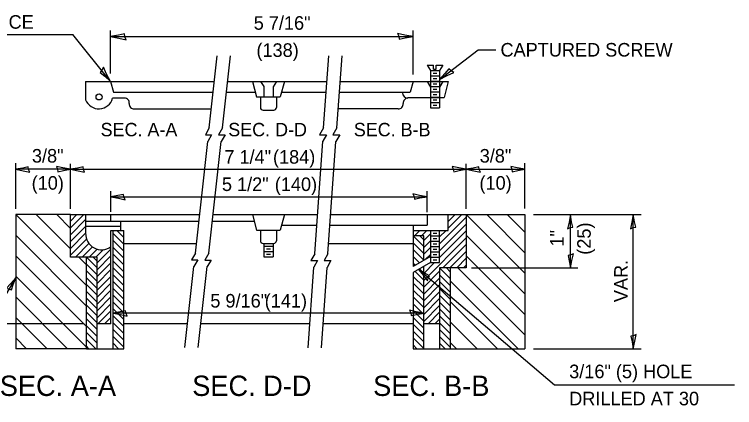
# Model space of a CAD drawing. Extents: x 99219 to 99899, y 99422 to 99862.
# Drawn here: x 99316.1 to 99467.6, y 99603 to 99685.6 of the extents above; entities that cross this region are included whole.
import ezdxf

# ---------------------------------------------------------------- set-up
doc = ezdxf.new("R2010")
doc.units = 0
for name, color, linetype in [('Design_PR_Railroad Track', 7, 'Continuous'), ('Design_PR_Roadway Dimensions', 7, 'Continuous'), ('Design_PR_Roadway Notes', 7, 'Continuous'), ('Drainage_PR_Adjustment Items', 7, 'Continuous'), ('Level 43', 7, 'Continuous'), ('Level 8', 7, 'Continuous'), ('Removal_Items', 7, 'Continuous'), ('Topo_NonHighway Improvements', 7, 'Continuous')]:
    doc.layers.add(name, color=color, linetype=linetype)

msp = doc.modelspace()

# ---------------------------------------------------------------- linework, layer by layer
at = {"layer": 'Design_PR_Railroad Track'}
for p, q in [((99339.05, 99638.75), (99337.61, 99640.19)), ((99339.05, 99640.19), (99339.05, 99640.19)), ((99339.05, 99637.31), (99336.81, 99639.55)), ((99402.15, 99636.83), (99399.91, 99639.07)), ((99402.15, 99638.27), (99401.35, 99639.07)), ((99339.05, 99635.87), (99336.81, 99638.11)), ((99402.15, 99635.39), (99399.91, 99637.63)), ((99339.05, 99634.43), (99336.81, 99636.67)), ((99402.15, 99633.96), (99399.91, 99636.19)), ((99333.45, 99632.35), (99331.21, 99634.59)), ((99333.45, 99633.79), (99332.65, 99634.59)), ((99339.05, 99632.99), (99336.81, 99635.23)), ((99401.24, 99633.43), (99399.91, 99634.75)), ((99333.45, 99630.92), (99331.21, 99633.15)), ((99339.05, 99631.55), (99336.81, 99633.79)), ((99400.33, 99632.9), (99399.91, 99633.31)), ((99402.15, 99632.66), (99402.15, 99632.66)), ((99333.45, 99629.48), (99331.21, 99631.71)), ((99339.05, 99630.11), (99336.81, 99632.35)), ((99402.15, 99629.78), (99400.33, 99631.61)), ((99402.15, 99631.22), (99401.24, 99632.14)), ((99407.75, 99630.11), (99405.51, 99632.35)), ((99407.75, 99631.55), (99406.95, 99632.35)), ((99333.45, 99628.04), (99331.21, 99630.27)), ((99339.05, 99628.68), (99336.81, 99630.91)), ((99339.05, 99627.24), (99336.81, 99629.47)), ((99402.15, 99628.34), (99399.91, 99630.58)), ((99407.75, 99628.67), (99405.51, 99630.91)), ((99407.75, 99627.23), (99405.51, 99629.47)), ((99333.45, 99626.6), (99331.21, 99628.83)), ((99339.05, 99625.8), (99336.81, 99628.04)), ((99402.15, 99626.91), (99399.91, 99629.14)), ((99407.75, 99625.79), (99405.51, 99628.03)), ((99333.45, 99625.16), (99331.21, 99627.39)), ((99339.05, 99624.36), (99336.81, 99626.6)), ((99402.15, 99625.47), (99399.91, 99627.7)), ((99407.75, 99624.35), (99405.51, 99626.6)), ((99333.45, 99623.72), (99331.21, 99625.96)), ((99339.05, 99622.92), (99336.81, 99625.16)), ((99402.15, 99624.03), (99399.91, 99626.26)), ((99407.75, 99622.91), (99405.51, 99625.16)), ((99333.45, 99622.28), (99331.21, 99624.52)), ((99339.05, 99621.48), (99336.81, 99623.72)), ((99402.15, 99622.59), (99399.91, 99624.82)), ((99402.15, 99621.15), (99399.91, 99623.38)), ((99407.75, 99621.47), (99405.51, 99623.72)), ((99333.45, 99620.84), (99331.21, 99623.08)), ((99339.05, 99620.04), (99336.81, 99622.28)), ((99402.15, 99619.71), (99399.91, 99621.94)), ((99407.75, 99620.04), (99405.51, 99622.28)), ((99333.45, 99619.4), (99331.21, 99621.64)), ((99339.05, 99618.6), (99336.81, 99620.84)), ((99402.15, 99618.27), (99399.91, 99620.51)), ((99407.75, 99618.6), (99405.51, 99620.84)), ((99333.45, 99617.96), (99331.21, 99620.2)), ((99339.05, 99617.16), (99336.81, 99619.4)), ((99402.15, 99616.83), (99399.91, 99619.07)), ((99407.75, 99617.16), (99405.51, 99619.4)), ((99333.45, 99616.52), (99331.21, 99618.76)), ((99333.16, 99615.37), (99331.21, 99617.32)), ((99339.05, 99615.72), (99336.81, 99617.96)), ((99402.15, 99615.39), (99399.91, 99617.63)), ((99407.75, 99615.72), (99405.51, 99617.96)), ((99331.72, 99615.37), (99331.21, 99615.88)), ((99337.96, 99615.37), (99336.81, 99616.52)), ((99400.73, 99615.37), (99399.91, 99616.19)), ((99406.66, 99615.37), (99405.51, 99616.52))]:
    msp.add_line(p, q, dxfattribs=at)
at = {"layer": 'Design_PR_Roadway Notes'}
for p, q in [((99263.07, 99681.44), (99328.31, 99681.44)), ((99336.3, 99671.54), (99328.31, 99681.44)), ((99405.51, 99671.97), (99413.58, 99678.2)), ((99413.58, 99678.2), (99417.32, 99678.2)), ((99357.05, 99661.77), (99358.74, 99676.93)), ((99359.85, 99661.8), (99361.54, 99676.93)), ((99381.1, 99661.82), (99382.18, 99676.92)), ((99383.9, 99661.78), (99384.98, 99676.92)), ((99357.05, 99661.77), (99356.23, 99660.34)), ((99359.85, 99661.8), (99359.01, 99660.35)), ((99381.1, 99661.82), (99380.26, 99660.35)), ((99383.9, 99661.78), (99383.07, 99660.35)), ((99356.23, 99660.34), (99357.54, 99660.34)), ((99357.54, 99660.34), (99356.74, 99658.94)), ((99359.01, 99660.35), (99360.36, 99660.35)), ((99360.36, 99660.35), (99359.54, 99658.92)), ((99380.26, 99660.35), (99381.69, 99660.35)), ((99381.69, 99660.35), (99380.9, 99659)), ((99383.07, 99660.35), (99384.51, 99660.35)), ((99384.51, 99660.35), (99383.7, 99658.95)), ((99354.13, 99635.47), (99356.74, 99658.94)), ((99356.93, 99635.44), (99359.54, 99658.92)), ((99379.23, 99635.34), (99380.9, 99659)), ((99382.02, 99635.3), (99383.7, 99658.95)), ((99354.13, 99635.47), (99353.31, 99634.04)), ((99353.31, 99634.04), (99354.62, 99634.04)), ((99354.62, 99634.04), (99353.82, 99632.65)), ((99356.93, 99635.44), (99356.1, 99634)), ((99356.1, 99634), (99357.41, 99634)), ((99357.41, 99634), (99356.61, 99632.62)), ((99379.23, 99635.34), (99378.39, 99633.91)), ((99382.02, 99635.3), (99381.2, 99633.88)), ((99351.93, 99615.62), (99353.82, 99632.65)), ((99354.73, 99615.62), (99356.61, 99632.62)), ((99377.82, 99615.58), (99379.02, 99632.51)), ((99378.39, 99633.91), (99379.83, 99633.91)), ((99379.83, 99633.91), (99379.02, 99632.51)), ((99380.62, 99615.58), (99381.82, 99632.47)), ((99381.2, 99633.88), (99382.64, 99633.88)), ((99382.64, 99633.88), (99381.82, 99632.47)), ((99429.64, 99607.74), (99401.06, 99632.02)), ((99300.48, 99603), (99316.32, 99630.28)), ((99467.55, 99607.74), (99429.64, 99607.74))]:
    msp.add_line(p, q, dxfattribs=at)
for points in [[(99334.78, 99674.51), (99334.46, 99673.91), (99334.06, 99673.45), (99335.06, 99672.64), (99336.3, 99671.54), (99335.46, 99673.1)], [(99408.51, 99673.43), (99407.92, 99673.76), (99407.47, 99674.18), (99406.63, 99673.19), (99405.51, 99671.97), (99407.08, 99672.79)], [(99402.92, 99629.63), (99403.1, 99630.22), (99403.39, 99630.7), (99402.36, 99631.26), (99401.06, 99632.02), (99402.08, 99630.78)], [(99314.29, 99628.02), (99314.91, 99627.95), (99315.43, 99627.75), (99315.8, 99628.87), (99316.32, 99630.28), (99315.28, 99629.05)]]:
    msp.add_lwpolyline(points, close=True, dxfattribs=at)
at = {"layer": 'Drainage_PR_Adjustment Items'}
for p, q in [((99331.21, 99628.66), (99316.32, 99643.55)), ((99327.85, 99636.33), (99320.64, 99643.55)), ((99327.85, 99640.65), (99324.95, 99643.55)), ((99423.43, 99631.23), (99411.11, 99643.55)), ((99423.43, 99635.55), (99415.43, 99643.55)), ((99423.43, 99639.87), (99419.74, 99643.55)), ((99331.21, 99624.34), (99316.32, 99639.23)), ((99423.43, 99626.91), (99411.11, 99639.23)), ((99331.21, 99620.02), (99316.32, 99634.91)), ((99331.21, 99632.97), (99329.59, 99634.59)), ((99423.43, 99622.59), (99411.11, 99634.91)), ((99423.43, 99618.28), (99409.35, 99632.35)), ((99331.21, 99615.7), (99316.32, 99630.59)), ((99422.02, 99615.37), (99407.75, 99629.63)), ((99327.23, 99615.37), (99316.32, 99626.28)), ((99417.7, 99615.37), (99407.75, 99625.32)), ((99322.91, 99615.37), (99316.32, 99621.96)), ((99413.38, 99615.37), (99407.75, 99621)), ((99318.59, 99615.37), (99316.32, 99617.64)), ((99409.06, 99615.37), (99407.75, 99616.68))]:
    msp.add_line(p, q, dxfattribs=at)
at = {"layer": 'Level 43'}
for p, q in [((99336.3, 99673.22), (99336.3, 99682.28)), ((99336.3, 99680.97), (99399.91, 99680.97)), ((99399.91, 99673), (99399.91, 99682.28)), ((99316.32, 99644.78), (99316.32, 99654.39)), ((99327.85, 99644.78), (99327.85, 99654.19)), ((99411.11, 99644.78), (99411.11, 99654.19)), ((99423.43, 99644.83), (99423.43, 99654.39)), ((99327.85, 99653.07), (99316.32, 99653.07)), ((99327.85, 99653.07), (99411.11, 99653.07)), ((99411.11, 99653.07), (99423.43, 99653.07)), ((99336.36, 99644.11), (99336.36, 99648.5)), ((99402.85, 99644.09), (99402.85, 99648.5)), ((99336.36, 99647.32), (99402.85, 99647.32)), ((99425.25, 99643.55), (99447.92, 99643.55)), ((99433.02, 99632.35), (99433.02, 99643.55)), ((99446.25, 99615.37), (99446.25, 99643.55)), ((99412.18, 99632.35), (99434.58, 99632.35)), ((99402.15, 99622.83), (99336.81, 99622.83)), ((99330.73, 99620.59), (99312.8, 99620.59)), ((99425.25, 99615.37), (99447.92, 99615.37))]:
    msp.add_line(p, q, dxfattribs=at)
for points in [[(99339.57, 99680.29), (99339.3, 99680.91), (99339.2, 99681.52), (99337.94, 99681.25), (99336.3, 99680.97), (99338.05, 99680.65)], [(99396.65, 99681.65), (99396.91, 99681.03), (99397.02, 99680.43), (99398.28, 99680.69), (99399.91, 99680.97), (99398.17, 99681.29)], [(99324.88, 99653.69), (99325.12, 99653.12), (99325.22, 99652.57), (99326.37, 99652.81), (99327.85, 99653.07), (99326.27, 99653.35)], [(99408.14, 99653.69), (99408.38, 99653.12), (99408.48, 99652.57), (99409.62, 99652.81), (99411.11, 99653.07), (99409.53, 99653.35)], [(99420.46, 99653.69), (99420.7, 99653.12), (99420.79, 99652.57), (99421.94, 99652.81), (99423.43, 99653.07), (99421.84, 99653.35)], [(99319.29, 99652.45), (99319.05, 99653.02), (99318.95, 99653.56), (99317.8, 99653.32), (99316.32, 99653.07), (99317.9, 99652.78)], [(99330.82, 99652.45), (99330.58, 99653.02), (99330.49, 99653.56), (99329.34, 99653.32), (99327.85, 99653.07), (99329.44, 99652.78)], [(99414.08, 99652.45), (99413.84, 99653.02), (99413.74, 99653.56), (99412.59, 99653.32), (99411.11, 99653.07), (99412.69, 99652.78)], [(99339.33, 99646.69), (99339.09, 99647.26), (99338.99, 99647.81), (99337.84, 99647.57), (99336.36, 99647.32), (99337.94, 99647.03)], [(99399.88, 99647.94), (99400.12, 99647.37), (99400.22, 99646.82), (99401.36, 99647.06), (99402.85, 99647.32), (99401.26, 99647.6)], [(99432.4, 99640.58), (99432.97, 99640.82), (99433.52, 99640.91), (99433.28, 99642.06), (99433.02, 99643.55), (99432.73, 99641.96)], [(99445.63, 99640.58), (99446.2, 99640.82), (99446.75, 99640.91), (99446.51, 99642.06), (99446.25, 99643.55), (99445.97, 99641.96)], [(99433.64, 99635.32), (99433.07, 99635.08), (99432.52, 99634.99), (99432.76, 99633.84), (99433.02, 99632.35), (99433.31, 99633.94)], [(99399.18, 99623.45), (99399.42, 99622.88), (99399.52, 99622.34), (99400.67, 99622.58), (99402.15, 99622.83), (99400.57, 99623.12)], [(99339.78, 99622.21), (99339.54, 99622.78), (99339.44, 99623.33), (99338.29, 99623.09), (99336.81, 99622.83), (99338.39, 99622.55)], [(99446.88, 99618.34), (99446.3, 99618.09), (99445.76, 99618), (99446, 99616.85), (99446.25, 99615.37), (99446.54, 99616.95)]]:
    msp.add_lwpolyline(points, close=True, dxfattribs=at)
at = {"layer": 'Level 8'}
for p, q in [((99402.85, 99674.94), (99403.55, 99673.82)), ((99402.85, 99674.94), (99404.25, 99674.94)), ((99404.25, 99674.09), (99404.25, 99674.94)), ((99404.8, 99674.94), (99406.21, 99674.94)), ((99404.81, 99674.09), (99404.81, 99674.94)), ((99406.21, 99674.94), (99405.51, 99673.82)), ((99403.55, 99673.82), (99403.55, 99665.98)), ((99403.55, 99673.82), (99405.51, 99673.82)), ((99404.25, 99674.09), (99404.81, 99674.09)), ((99405.51, 99673.82), (99405.51, 99665.98)), ((99403.55, 99672.7), (99405.51, 99672.7)), ((99404.11, 99673.26), (99404.95, 99673.26)), ((99404.11, 99672.14), (99404.95, 99672.14)), ((99331.04, 99671.54), (99331.04, 99667.7)), ((99331.04, 99671.54), (99336.3, 99671.54)), ((99336.3, 99671.54), (99336.9, 99669.31)), ((99336.3, 99671.54), (99358.13, 99671.54)), ((99360.93, 99671.54), (99366.12, 99671.54)), ((99366.12, 99671.54), (99366.99, 99668.3)), ((99366.12, 99671.54), (99372.84, 99671.54)), ((99367.8, 99671.56), (99368.5, 99670.49)), ((99368.5, 99670.49), (99368.5, 99668.3)), ((99371.16, 99671.55), (99370.46, 99670.44)), ((99370.46, 99670.44), (99370.46, 99668.3)), ((99372.84, 99671.54), (99371.97, 99668.3)), ((99372.84, 99671.54), (99381.79, 99671.54)), ((99384.59, 99671.54), (99407.33, 99671.54)), ((99399.91, 99671.54), (99399.31, 99669.31)), ((99402.85, 99671.55), (99403.55, 99670.36)), ((99403.55, 99671.57), (99405.51, 99671.57)), ((99403.55, 99670.46), (99405.51, 99670.46)), ((99403.55, 99670.36), (99403.55, 99668.22)), ((99404.11, 99671.02), (99404.95, 99671.02)), ((99406.21, 99671.55), (99405.51, 99670.34)), ((99405.51, 99670.34), (99405.51, 99668.18)), ((99407.33, 99671.54), (99406.43, 99668.19)), ((99336.9, 99669.31), (99357.89, 99669.31)), ((99360.67, 99669.31), (99366.74, 99669.31)), ((99372.23, 99669.31), (99381.62, 99669.31)), ((99384.44, 99669.31), (99399.31, 99669.31)), ((99403.55, 99669.34), (99405.51, 99669.34)), ((99404.11, 99669.9), (99404.95, 99669.9)), ((99339.24, 99668.02), (99336.68, 99668.02)), ((99366.99, 99668.3), (99371.97, 99668.3)), ((99367.8, 99668.31), (99367.8, 99666.06)), ((99371.16, 99668.31), (99371.16, 99666.06)), ((99398.81, 99668.19), (99406.43, 99668.19)), ((99403.55, 99668.22), (99405.51, 99668.22)), ((99404.11, 99668.78), (99404.95, 99668.78)), ((99404.11, 99667.66), (99404.95, 99667.66)), ((99341.28, 99665.79), (99357.5, 99665.79)), ((99396.77, 99665.79), (99384.19, 99665.79)), ((99403.55, 99667.1), (99405.51, 99667.1)), ((99403.55, 99665.98), (99405.51, 99665.98)), ((99404.11, 99666.53), (99404.95, 99666.53)), ((99368.36, 99665.5), (99370.6, 99665.5)), ((99327.85, 99643.55), (99316.32, 99643.55)), ((99316.32, 99643.55), (99316.32, 99615.37)), ((99327.85, 99643.55), (99336.36, 99643.55)), ((99327.85, 99634.59), (99327.85, 99643.55)), ((99331.04, 99643.55), (99331.04, 99639.63)), ((99336.36, 99642.18), (99336.36, 99643.55)), ((99336.36, 99643.55), (99355.03, 99643.55)), ((99357.83, 99643.55), (99379.8, 99643.55)), ((99366.12, 99643.55), (99366.99, 99640.3)), ((99372.84, 99643.55), (99371.97, 99640.3)), ((99382.61, 99643.55), (99407.33, 99643.55)), ((99402.85, 99643.55), (99402.85, 99641.31)), ((99407.33, 99640.19), (99407.33, 99643.55)), ((99407.33, 99643.55), (99411.11, 99643.55)), ((99411.11, 99643.55), (99411.11, 99632.35)), ((99411.11, 99643.55), (99423.43, 99643.55)), ((99423.43, 99643.55), (99423.43, 99615.37)), ((99331.04, 99642.18), (99354.88, 99642.18)), ((99338.44, 99640.19), (99338.44, 99642.18)), ((99357.67, 99642.18), (99366.49, 99642.18)), ((99331.04, 99641.1), (99338.44, 99641.1)), ((99336.36, 99640.19), (99336.81, 99640.19)), ((99336.36, 99620.59), (99336.36, 99640.19)), ((99336.81, 99615.37), (99336.81, 99640.19)), ((99336.81, 99640.19), (99339.05, 99640.19)), ((99339.05, 99615.37), (99339.05, 99640.19)), ((99366.99, 99640.3), (99371.97, 99640.3)), ((99367.8, 99640.31), (99367.8, 99638.07)), ((99371.16, 99640.31), (99371.16, 99638.07)), ((99372.24, 99641.31), (99379.65, 99641.31)), ((99382.45, 99641.31), (99402.85, 99641.31)), ((99399.91, 99641.31), (99399.91, 99639.07)), ((99399.91, 99640.19), (99403.55, 99640.19)), ((99403.55, 99640.19), (99405.51, 99640.19)), ((99403.55, 99640.19), (99403.55, 99633.47)), ((99405.51, 99633.47), (99405.51, 99640.19)), ((99405.51, 99640.19), (99407.33, 99640.19)), ((99402.15, 99639.07), (99399.91, 99639.07)), ((99399.91, 99639.07), (99399.91, 99632.66)), ((99402.15, 99633.95), (99402.15, 99639.07)), ((99403.55, 99639.07), (99405.51, 99639.07)), ((99404.11, 99639.63), (99404.95, 99639.63)), ((99404.11, 99638.51), (99404.95, 99638.51)), ((99339.05, 99637.51), (99354.36, 99637.51)), ((99368.36, 99637.51), (99370.6, 99637.51)), ((99382.18, 99637.51), (99399.91, 99637.51)), ((99403.55, 99637.95), (99405.51, 99637.95)), ((99404.11, 99637.39), (99404.95, 99637.39)), ((99403.55, 99636.83), (99405.51, 99636.83)), ((99403.55, 99635.71), (99405.51, 99635.71)), ((99404.11, 99636.27), (99404.95, 99636.27)), ((99333.45, 99634.59), (99327.85, 99634.59)), ((99331.21, 99615.37), (99331.21, 99634.59)), ((99333.45, 99615.37), (99333.45, 99634.59)), ((99403.55, 99634.77), (99399.91, 99632.66)), ((99403.55, 99634.59), (99405.51, 99634.59)), ((99404.11, 99635.15), (99404.95, 99635.15)), ((99404.11, 99634.03), (99404.95, 99634.03)), ((99403.55, 99633.47), (99399.91, 99631.37)), ((99402.15, 99615.37), (99402.15, 99632.66)), ((99403.55, 99633.47), (99405.51, 99633.47)), ((99399.91, 99631.37), (99399.91, 99615.37)), ((99411.11, 99632.35), (99405.51, 99632.35)), ((99405.51, 99632.35), (99405.51, 99615.37)), ((99407.75, 99632.35), (99407.75, 99615.37)), ((99336.36, 99620.59), (99333.45, 99620.59)), ((99352.48, 99620.59), (99339.05, 99620.59)), ((99378.18, 99620.59), (99355.28, 99620.59)), ((99399.91, 99620.59), (99380.97, 99620.59)), ((99405.51, 99620.59), (99402.15, 99620.59)), ((99331.21, 99615.37), (99316.32, 99615.37)), ((99331.21, 99615.37), (99339.05, 99615.37)), ((99399.91, 99615.37), (99423.43, 99615.37))]:
    msp.add_line(p, q, dxfattribs=at)
msp.add_circle((99333.87, 99668.28), 0.64, dxfattribs=at)
for centre, radius, start, end in [((99398.81, 99669.14), 1.12, 180, 270), ((99333.81, 99668.72), 2.95, 200.2069, 346.2894), ((99339.19, 99666.99), 1.04, 355.8986, 87.3233), ((99398.86, 99666.99), 1.04, 92.6767, 184.1014), ((99341.22, 99666.78), 1, 172.4988, 273.6071), ((99368.36, 99666.06), 0.56, 180, 270), ((99370.6, 99666.06), 0.56, 270, 0), ((99396.83, 99666.78), 1, 266.3929, 7.5012), ((99334.36, 99639.49), 3.32, 177.5117, 306.9711), ((99368.36, 99638.06), 0.56, 180, 270), ((99370.6, 99638.06), 0.56, 270, 0)]:
    msp.add_arc(centre, radius, start, end, dxfattribs=at)
at = {"layer": 'Removal_Items'}
for p, q in [((99327.85, 99642.2), (99329.2, 99643.55)), ((99327.85, 99640.76), (99330.64, 99643.55)), ((99407.33, 99643.55), (99407.33, 99643.55)), ((99407.33, 99642.11), (99408.77, 99643.55)), ((99407.33, 99640.67), (99410.21, 99643.55)), ((99327.85, 99639.32), (99331.04, 99642.51)), ((99405.51, 99637.41), (99411.11, 99643.01)), ((99405.51, 99635.97), (99411.11, 99641.57)), ((99327.85, 99637.88), (99331.04, 99641.07)), ((99399.91, 99640.19), (99399.91, 99640.19)), ((99400.23, 99639.07), (99401.35, 99640.19)), ((99401.67, 99639.07), (99402.79, 99640.19)), ((99405.51, 99638.85), (99406.85, 99640.19)), ((99405.51, 99634.53), (99411.11, 99640.13)), ((99327.85, 99636.44), (99331.04, 99639.63)), ((99331.04, 99639.63), (99331.04, 99639.63)), ((99402.15, 99638.11), (99403.55, 99639.51)), ((99402.15, 99629.73), (99411.11, 99638.69)), ((99327.85, 99635), (99331.23, 99638.38)), ((99328.88, 99634.59), (99331.74, 99637.45)), ((99402.15, 99636.67), (99403.55, 99638.07)), ((99406.21, 99632.35), (99411.11, 99637.25)), ((99330.32, 99634.59), (99332.48, 99636.75)), ((99331.76, 99634.59), (99333.47, 99636.3)), ((99333.2, 99634.59), (99334.81, 99636.2)), ((99333.45, 99633.4), (99336.36, 99636.31)), ((99402.15, 99635.23), (99403.55, 99636.63)), ((99407.65, 99632.35), (99411.11, 99635.81)), ((99333.45, 99631.96), (99336.36, 99634.87)), ((99402.54, 99634.18), (99403.55, 99635.19)), ((99409.09, 99632.35), (99411.11, 99634.37)), ((99333.45, 99630.52), (99336.36, 99633.44)), ((99402.15, 99631.17), (99404.45, 99633.47)), ((99402.15, 99632.61), (99402.27, 99632.73)), ((99410.53, 99632.35), (99411.11, 99632.93)), ((99333.45, 99629.08), (99336.36, 99632)), ((99402.15, 99628.29), (99405.51, 99631.65)), ((99333.45, 99627.64), (99336.36, 99630.56)), ((99402.15, 99626.85), (99405.51, 99630.21)), ((99333.45, 99626.2), (99336.36, 99629.12)), ((99402.15, 99625.41), (99405.51, 99628.77)), ((99333.45, 99624.76), (99336.36, 99627.68)), ((99402.15, 99623.97), (99405.51, 99627.33)), ((99333.45, 99623.32), (99336.36, 99626.24)), ((99402.15, 99622.54), (99405.51, 99625.89)), ((99333.45, 99621.89), (99336.36, 99624.8)), ((99333.59, 99620.59), (99336.36, 99623.36)), ((99402.15, 99621.1), (99405.51, 99624.46)), ((99335.03, 99620.59), (99336.36, 99621.92)), ((99403.09, 99620.59), (99405.51, 99623.02)), ((99404.53, 99620.59), (99405.51, 99621.58))]:
    msp.add_line(p, q, dxfattribs=at)
msp.add_lwpolyline([(99330.2, 99643.53), (99330.22, 99643.55)], dxfattribs=at)
at = {"layer": 'Topo_NonHighway Improvements'}
for p, q in [((99368.5, 99637.51), (99368.5, 99634.71)), ((99369.06, 99637.51), (99369.9, 99637.51)), ((99370.46, 99637.51), (99370.46, 99634.71)), ((99368.5, 99636.94), (99370.46, 99636.94)), ((99368.5, 99635.83), (99370.46, 99635.83)), ((99369.06, 99636.38), (99369.9, 99636.38)), ((99368.5, 99634.71), (99370.46, 99634.71)), ((99369.06, 99635.26), (99369.9, 99635.26))]:
    msp.add_line(p, q, dxfattribs=at)

# ---------------------------------------------------------------- texts
at = {"layer": 'Design_PR_Roadway Dimensions'}
for s, p in [('5 7/16"', (99366.4, 99682.4)), ('(138)', (99366.97, 99676.7)), ('3/8"', (99319.74, 99654.49)), ('7 1/4"', (99360.22, 99654.26)), ('(184)', (99370.45, 99654.26)), ('3/8"', (99413.94, 99654.49)), ('(10)', (99319.68, 99648.79)), ('5 1/2"', (99359.71, 99648.51)), ('(140)', (99370.83, 99648.51)), ('(10)', (99413.88, 99648.79)), ('5 9/16"', (99357.27, 99624.02)), ('(141)', (99368.71, 99624.02))]:
    msp.add_text(s, height=2.85, dxfattribs=at).set_placement(p)
for s, p in [('(25)', (99437.3, 99635.12)), ('1"', (99431.6, 99636.84)), ('VAR.', (99445.07, 99625.15))]:
    msp.add_text(s, height=2.85, rotation=90, dxfattribs=at).set_placement(p)
at = {"layer": 'Design_PR_Roadway Notes'}
for s, height, p in [('PROVIDE 1/16" (2) CLEARANCE', 2.85, (99263.07, 99682.62)), ('CAPTURED SCREW', 2.85, (99418.31, 99676.77)), ('SEC. A-A', 2.821, (99334.19, 99660.01)), ('SEC. D-D', 2.821, (99361.04, 99660.01)), ('SEC. B-B', 2.821, (99387.45, 99660.01)), ('3/16" (5) HOLE', 2.85, (99432.76, 99609.17)), ('SEC. A-A', 4.275, (99312.98, 99605.44)), ('SEC. D-D', 4.275, (99353.46, 99605.44)), ('SEC. B-B', 4.275, (99391.52, 99605.44)), ('DRILLED AT 30', 2.85, (99432.76, 99603.47))]:
    msp.add_text(s, height=height, dxfattribs=at).set_placement(p)

doc.saveas('drawing.dxf')
